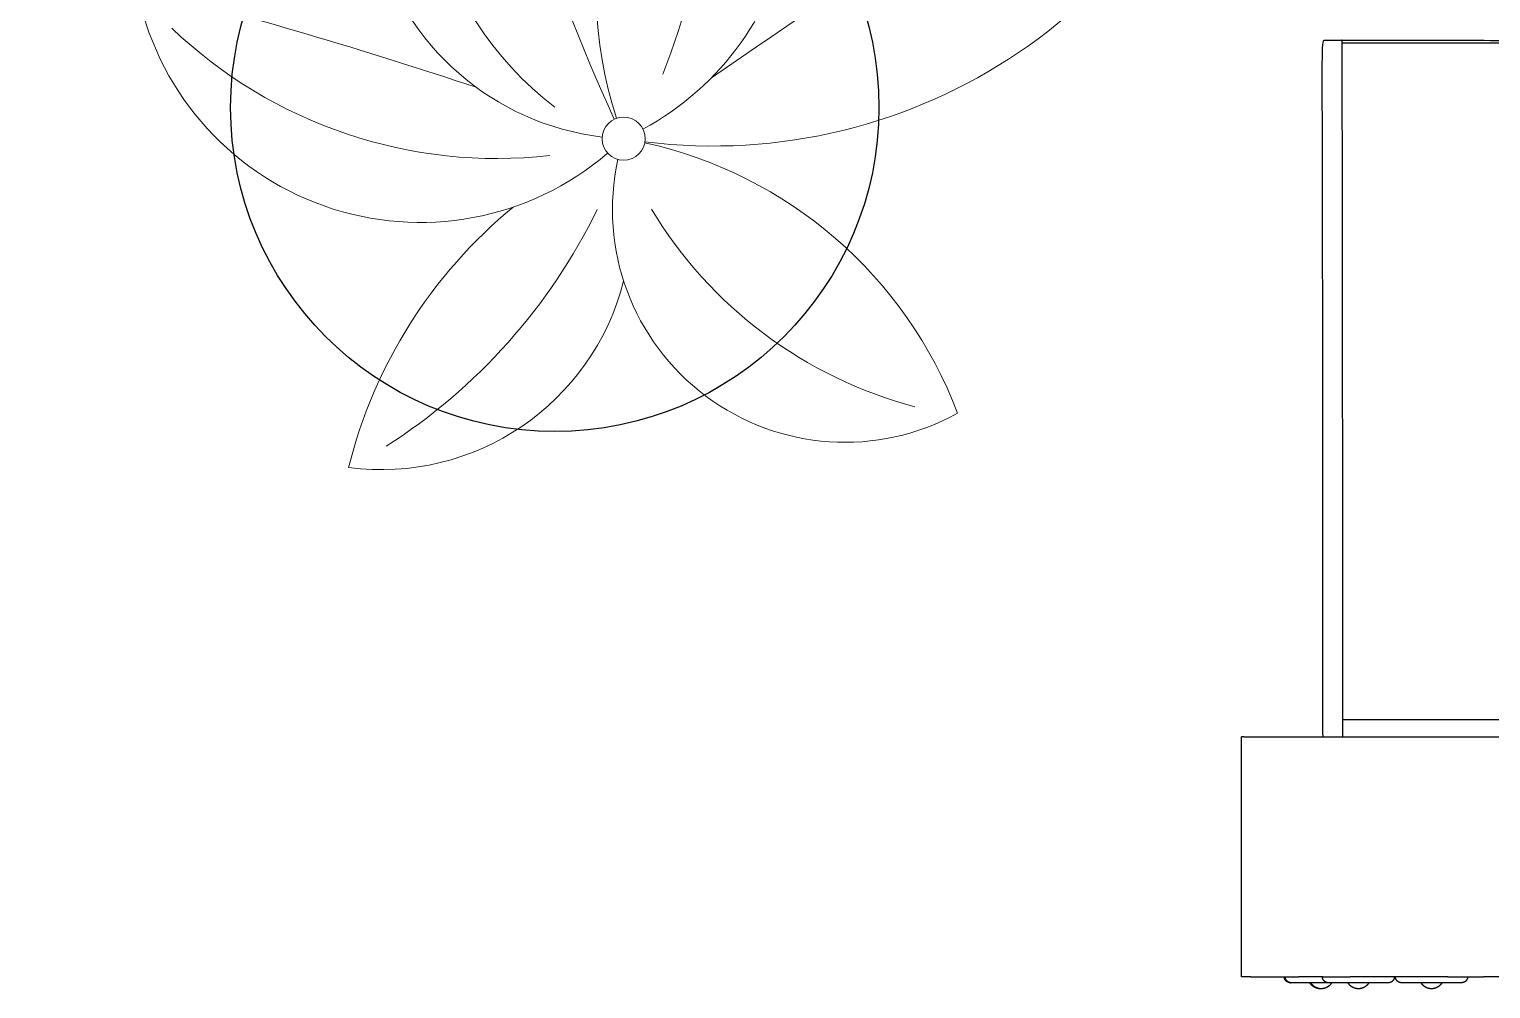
# Model space of a CAD drawing. Header units: millimetres. Extents: x 3429 to 24139, y -631 to 9878.
# Drawn here: x 8242.7 to 8364.4, y 3955.7 to 4035.6 of the extents above; entities that cross this region are included whole.
import ezdxf

# ---------------------------------------------------------------- set-up
doc = ezdxf.new("R2010")
doc.units = ezdxf.units.MM
doc.layers.add('MASA', color=31, linetype='Continuous')
doc.layers.add('multid_gorunus_4', color=15, linetype='Continuous', lineweight=9)
doc.layers.add('YAZI', color=150, linetype='Continuous', lineweight=9)

# ---------------------------------------------------------------- blocks, each defined once
blk = doc.blocks.new('A$C6CDC7A2A')
at = {"layer": 'YAZI', "color": 98}
blk.add_circle((0, 0), 2, dxfattribs=at)
for centre, radius, start, end in [((19.65, 13.15), 23.12, 97.7536, 181.1716), ((-28.84, 35.04), 45.38, 324.6815, 1.2986), ((53.88, -3.12), 54.2, 137.8585, 169.2703), ((-21.5, 0.93), 21.53, 2.84, 134.205), ((-3.99, 40.01), 40.21, 216.0251, 272.8445), ((-32.17, -23.68), 40.5, 46.3167, 90.5274), ((23.15, -13.32), 26.7, 25.8804, 145.7861), ((22.31, -37.18), 43.58, 61.6011, 111.7383), ((5.58, -24.03), 24.67, 321.4888, 98.4297), ((5.18, -50.31), 50.57, 98.1416, 180.4353), ((17.04, -20.73), 26.83, 133.6822, 237.7094), ((-5.1, -30.37), 31.62, 350.5216, 67.6685), ((40.83, 487.81), 489.52, 266.9059, 270.7427), ((-33.03, -23.85), 40.74, 331.294, 33.013), ((-117.24, -101.62), 155.16, 23.6462, 40.1798), ((84.61, -15.42), 86.97, 174.2625, 196.2404), ((-606.14, 496.37), 783.4, 316.00006, 319.96308), ((-45.26, -4.51), 46.18, 269.8349, 324.5672)]:
    blk.add_arc(centre, radius, start, end, dxfattribs=at)
blk = doc.blocks.new('RK-BİTKİLER')
at = {"layer": 'MASA', "linetype": 'Continuous'}
blk.add_circle((2904.44, 4282.46), 27, dxfattribs=at)
at = {"xscale": 0.9000000000000002, "yscale": 0.9000000000000002, "zscale": 0.9000000000000002, "rotation": 164.7140029309595}
blk.add_blockref('A$C6CDC7A2A', (2910.17, 4279.85), dxfattribs=at)

msp = doc.modelspace()

# ---------------------------------------------------------------- linework, layer by layer
at = {"layer": 'multid_gorunus_4', "lineweight": -3}
for points, degree, knots in [([(8350.443, 3976.878), (8350.443, 4005.478), (8350.393, 4034.726), (8351.206, 4034.726), (8352.019, 4034.726), (8352.019, 4034.667), (8352.019, 4034.609), (8352.069, 4005.34), (8352.069, 3976.72)], 2, [10, 10, 10, 11, 11, 12, 12, 13, 13, 14, 14, 14]), ([(8352.019, 4034.505), (8419.841, 4034.505), (8485.28, 4034.226), (8485.33, 4005.717), (8485.33, 3977.857), (8419.891, 3978.135), (8352.069, 3978.135)], 2, [4, 4, 4, 5, 5, 6, 6, 7, 7, 7]), ([(8343.851, 3976.72), (8344.147, 3976.72), (8344.443, 3976.72), (8344.93, 3976.72), (8345.417, 3976.72), (8346.088, 3976.72), (8346.759, 3976.72), (8347.601, 3976.72), (8348.443, 3976.72)], 2, [-7, -7, -7, -6, -6, -5, -5, -4, -4, -3, -3, -3]), ([(8350.443, 3976.72), (8351.583, 3976.72), (8352.723, 3976.72), (8353.983, 3976.72), (8355.244, 3976.72), (8356.604, 3976.72), (8357.964, 3976.72), (8359.4, 3976.72), (8360.835, 3976.72), (8362.323, 3976.72), (8363.81, 3976.72), (8365.323, 3976.72), (8366.836, 3976.72)], 2, [-2, -2, -2, -1, -1, 0, 0, 1, 1, 2, 2, 3, 3, 4, 4, 4]), ([(8350.366, 3956.224), (8350.209, 3956.224), (8349.894, 3956.224), (8349.258, 3956.224), (8348.532, 3956.224), (8347.954, 3956.224), (8347.814, 3956.224), (8347.806, 3956.224)], 3, [0, 0, 0, 0, 0.4711981, 0.9423962, 1.9634923, 2.9845884, 3.9269846, 3.9269846, 3.9269846, 3.9269846]), ([(8350.895, 3956.224), (8350.874, 3956.224), (8350.701, 3956.224), (8350.523, 3956.224), (8350.366, 3956.224)], 3, [15.17266514, 15.17266514, 15.17266514, 15.17266514, 15.23674037, 15.70793846, 15.70793846, 15.70793846, 15.70793846]), ([(8354.196, 3956.224), (8354.047, 3956.224), (8353.74, 3956.224), (8353.083, 3956.224), (8352.256, 3956.224), (8351.456, 3956.224), (8350.992, 3956.224), (8350.896, 3956.224), (8350.896, 3956.224)], 3, [0, 0, 0, 0, 0.4711981, 0.9423962, 1.9634923, 2.9845884, 3.9269846, 4.7426246, 4.7426246, 4.7426246, 4.7426246]), ([(8355.892, 3956.224), (8355.875, 3956.224), (8355.7, 3956.224), (8355.173, 3956.224), (8354.633, 3956.224), (8354.345, 3956.224), (8354.196, 3956.224)], 3, [12.72335, 12.72335, 12.72335, 12.72335, 13.7444462, 14.7655423, 15.2367404, 15.7079385, 15.7079385, 15.7079385, 15.7079385]), ([(8360.957, 3956.224), (8360.83, 3956.224), (8360.558, 3956.224), (8359.939, 3956.224), (8359.085, 3956.224), (8358.135, 3956.224), (8357.417, 3956.224), (8357.054, 3956.224), (8356.989, 3956.224), (8356.989, 3956.224)], 3, [0, 0, 0, 0, 0.4711981, 0.9423962, 1.9634923, 2.9845884, 3.9269846, 4.8693808, 5.4972356, 5.4972356, 5.4972356, 5.4972356]), ([(8361.988, 3956.224), (8361.988, 3956.224), (8361.952, 3956.224), (8361.724, 3956.224), (8361.321, 3956.224), (8361.084, 3956.224), (8360.957, 3956.224)], 3, [13.3512031, 13.3512031, 13.3512031, 13.3512031, 13.7444462, 14.7655423, 15.2367404, 15.7079385, 15.7079385, 15.7079385, 15.7079385])]:
    msp.add_open_spline(points, degree=degree, knots=knots, dxfattribs=at)
for points, degree in [([(8352.019, 4034.726), (8419.841, 4034.726), (8485.28, 4034.447)], 2), ([(8343.851, 3976.72), (8343.752, 3976.72), (8343.653, 3976.72)], 2), ([(8343.653, 3956.724), (8343.653, 3965.367), (8343.653, 3976.72)], 2), ([(8348.443, 3976.72), (8349.443, 3976.72), (8350.443, 3976.72)], 2), ([(8350.443, 3976.878), (8350.443, 3976.799), (8350.443, 3976.72)], 2), ([(8343.851, 3956.724), (8343.752, 3956.724), (8343.653, 3956.724)], 2), ([(8344.443, 3956.724), (8344.147, 3956.724), (8343.851, 3956.724)], 2), ([(8344.443, 3956.724), (8344.93, 3956.724), (8345.417, 3956.724)], 2), ([(8345.417, 3956.724), (8345.453, 3956.724), (8345.488, 3956.724)], 2), ([(8345.488, 3956.724), (8346.123, 3956.724), (8346.759, 3956.724)], 2), ([(8346.759, 3956.724), (8347.601, 3956.724), (8348.443, 3956.724)], 2), ([(8347.806, 3956.224), (8347.753, 3956.224), (8347.725, 3956.224), (8347.725, 3956.224)], 3), ([(8350.396, 3956.724), (8349.42, 3956.724), (8348.443, 3956.724)], 2), ([(8350.443, 3956.724), (8350.419, 3956.724), (8350.396, 3956.724)], 2), ([(8350.443, 3956.724), (8350.689, 3956.724), (8350.935, 3956.724)], 2), ([(8350.935, 3956.724), (8351.829, 3956.724), (8352.723, 3956.724)], 2), ([(8354.396, 3956.724), (8353.559, 3956.724), (8352.723, 3956.724)], 2), ([(8355.244, 3956.724), (8354.82, 3956.724), (8354.396, 3956.724)], 2), ([(8354.396, 3956.724), (8354.396, 3956.724), (8354.396, 3956.724), (8354.396, 3956.724)], 3), ([(8356.396, 3956.724), (8355.82, 3956.724), (8355.244, 3956.724)], 2), ([(8355.896, 3956.224), (8355.896, 3956.224), (8355.895, 3956.224), (8355.892, 3956.224)], 3), ([(8357.964, 3956.724), (8357.18, 3956.724), (8356.396, 3956.724)], 2), ([(8360.835, 3956.724), (8359.4, 3956.724), (8357.964, 3956.724)], 2), ([(8360.835, 3956.724), (8362.323, 3956.724), (8363.81, 3956.724)], 2), ([(8366.836, 3956.724), (8365.323, 3956.724), (8363.81, 3956.724)], 2)]:
    msp.add_open_spline(points, degree=degree, dxfattribs=at)
for points, weights, knots in [([(8347.725, 3956.224), (8347.725, 3956.224), (8347.665, 3956.227), (8347.655, 3956.228), (8347.644, 3956.23), (8347.602, 3956.238), (8347.571, 3956.247), (8347.478, 3956.284), (8347.42, 3956.322), (8347.372, 3956.37), (8347.274, 3956.468), (8347.225, 3956.593), (8347.225, 3956.724)], [1, 1, 1, 1, 1, 1, 1, 1, 1, 1, 1, 1.05719095842, 1.17157287525], [0, 0, 0, 0, 0.00000067, 0.00000067, 0.03684159, 0.03684159, 0.15166282, 0.15166282, 0.39424251, 0.39424251, 0.39424251, 0.7971145, 0.7971145, 0.7971145, 0.7971145]), ([(8347.805, 3956.224), (8347.805, 3956.224), (8347.798, 3956.224), (8347.795, 3956.224), (8347.793, 3956.224), (8347.785, 3956.224), (8347.781, 3956.224), (8347.765, 3956.225), (8347.755, 3956.226), (8347.735, 3956.228), (8347.725, 3956.23), (8347.683, 3956.238), (8347.651, 3956.247), (8347.558, 3956.284), (8347.5, 3956.322), (8347.452, 3956.37), (8347.354, 3956.468), (8347.305, 3956.593), (8347.305, 3956.724)], [1, 1, 1, 1, 1, 1, 1, 1, 1, 1, 1, 1, 1, 1, 1, 1, 1, 1.05719095842, 1.17157287525], [0, 0, 0, 0, 0.0000023, 0.0000023, 0.00760836, 0.00760836, 0.02282165, 0.02282165, 0.05395477, 0.05395477, 0.08575761, 0.08575761, 0.18487679, 0.18487679, 0.39428334, 0.39428334, 0.39428334, 0.79715508, 0.79715508, 0.79715508, 0.79715508]), ([(8350.225, 3955.724), (8350.215, 3955.724), (8350.205, 3955.724), (8350.196, 3955.724), (8350.081, 3955.727), (8349.967, 3955.75), (8349.857, 3955.794), (8349.731, 3955.844), (8349.616, 3955.919), (8349.518, 3956.016), (8349.456, 3956.078), (8349.403, 3956.148), (8349.359, 3956.224)], [0.928872211195, 0.928872211195, 0.928872211195, 0.928872211195, 0.888557552443, 0.857883355567, 0.836849620566, 0.813903727838, 0.802430781474, 0.802430781474, 0.802430781474, 0.807066793249, 0.816338816799], [-0.0296404, -0.0296404, -0.0296404, -0.0296404, 0, 0, 0, 0.3490659, 0.3490659, 0.3490659, 0.76035, 0.76035, 0.76035, 1.0217928, 1.0217928, 1.0217928, 1.0217928]), ([(8350.305, 3955.724), (8350.295, 3955.724), (8350.286, 3955.724), (8350.276, 3955.724), (8350.161, 3955.727), (8350.047, 3955.75), (8349.937, 3955.794), (8349.811, 3955.844), (8349.696, 3955.919), (8349.598, 3956.016), (8349.536, 3956.078), (8349.483, 3956.148), (8349.439, 3956.224)], [0.921920505831, 0.921920505831, 0.921920505831, 0.921920505831, 0.881907563102, 0.851462932765, 0.83058661482, 0.807812449788, 0.796425367273, 0.796425367273, 0.796425367273, 0.801026683007, 0.810229314477], [-0.0296404, -0.0296404, -0.0296404, -0.0296404, 0, 0, 0, 0.3490659, 0.3490659, 0.3490659, 0.76035, 0.76035, 0.76035, 1.0217928, 1.0217928, 1.0217928, 1.0217928]), ([(8351.172, 3956.224), (8351.128, 3956.148), (8351.075, 3956.079), (8351.012, 3956.016), (8350.915, 3955.919), (8350.8, 3955.844), (8350.673, 3955.794), (8350.563, 3955.75), (8350.449, 3955.727), (8350.335, 3955.724), (8350.325, 3955.724), (8350.315, 3955.724), (8350.305, 3955.724)], [0.810263944757, 0.801038226414, 0.796425367242, 0.796425367242, 0.796425367242, 0.807812449757, 0.830586614788, 0.851462932732, 0.881907563068, 0.921920505795, 0.921920505795, 0.921920505795, 0.921920505795], [2.0795375, 2.0795375, 2.0795375, 2.0795375, 2.341308, 2.341308, 2.341308, 2.7525922, 2.7525922, 2.7525922, 3.101658, 3.101658, 3.101658, 3.1312985, 3.1312985, 3.1312985, 3.1312985]), ([(8350.896, 3956.224), (8350.895, 3956.224), (8350.836, 3956.227), (8350.825, 3956.228), (8350.815, 3956.23), (8350.773, 3956.238), (8350.742, 3956.247), (8350.648, 3956.284), (8350.59, 3956.322), (8350.542, 3956.37), (8350.445, 3956.467), (8350.396, 3956.593), (8350.396, 3956.723)], [1, 1, 1, 1, 1, 1, 1, 1, 1, 1, 1, 1.05705883041, 1.17117649122], [0, 0, 0, 0, 0.00080572, 0.00080572, 0.03758326, 0.03758326, 0.15220699, 0.15220699, 0.39436977, 0.39436977, 0.39436977, 0.79677562, 0.79677562, 0.79677562, 0.79677562]), ([(8353.396, 3955.724), (8353.386, 3955.724), (8353.376, 3955.724), (8353.366, 3955.724), (8353.252, 3955.727), (8353.138, 3955.75), (8353.028, 3955.794), (8352.901, 3955.844), (8352.786, 3955.919), (8352.689, 3956.016), (8352.627, 3956.078), (8352.573, 3956.148), (8352.53, 3956.224)], [0.861418497651, 0.861418497651, 0.861418497651, 0.861418497651, 0.824031446604, 0.79558477733, 0.776078489828, 0.754798903462, 0.744159110279, 0.744159110279, 0.744159110279, 0.748458459802, 0.757057158849], [-0.0296404, -0.0296404, -0.0296404, -0.0296404, 0, 0, 0, 0.3490659, 0.3490659, 0.3490659, 0.76035, 0.76035, 0.76035, 1.0217928, 1.0217928, 1.0217928, 1.0217928]), ([(8354.262, 3956.224), (8354.218, 3956.148), (8354.165, 3956.079), (8354.103, 3956.016), (8354.005, 3955.919), (8353.89, 3955.844), (8353.764, 3955.794), (8353.654, 3955.75), (8353.54, 3955.727), (8353.425, 3955.724), (8353.415, 3955.724), (8353.406, 3955.724), (8353.396, 3955.724)], [0.757112676182, 0.748476965569, 0.744159110262, 0.744159110262, 0.744159110262, 0.754798903445, 0.77607848981, 0.795584777312, 0.824031446586, 0.861418497631, 0.861418497631, 0.861418497631, 0.861418497631], [2.0793032, 2.0793032, 2.0793032, 2.0793032, 2.341308, 2.341308, 2.341308, 2.7525922, 2.7525922, 2.7525922, 3.101658, 3.101658, 3.101658, 3.1312985, 3.1312985, 3.1312985, 3.1312985]), ([(8356.396, 3956.724), (8356.396, 3956.593), (8356.347, 3956.468), (8356.249, 3956.37), (8356.201, 3956.322), (8356.143, 3956.284), (8356.05, 3956.247), (8356.019, 3956.238), (8355.976, 3956.23), (8355.966, 3956.228), (8355.941, 3956.226), (8355.911, 3956.224), (8355.896, 3956.224)], [1.17157287525, 1.05719095842, 1, 1, 1, 1, 1, 1, 1, 1, 1, 1, 1], [0.79715497, 0.79715497, 0.79715497, 0.79715497, 1.20002652, 1.20002652, 1.20002652, 1.41363853, 1.41363853, 1.51474824, 1.51474824, 1.54718975, 1.54718975, 1.59425587, 1.59425587, 1.59425587, 1.59425587]), ([(8356.989, 3956.224), (8356.989, 3956.224), (8356.974, 3956.224), (8356.969, 3956.224), (8356.964, 3956.224), (8356.949, 3956.225), (8356.939, 3956.226), (8356.918, 3956.228), (8356.908, 3956.23), (8356.866, 3956.238), (8356.835, 3956.247), (8356.741, 3956.284), (8356.684, 3956.322), (8356.635, 3956.37), (8356.538, 3956.468), (8356.489, 3956.593), (8356.489, 3956.724)], [1, 1, 1, 1, 1, 1, 1, 1, 1, 1, 1, 1, 1, 1, 1, 1.05719095842, 1.17157287525], [0, 0, 0, 0, 0.00000997, 0.00000997, 0.01552114, 0.01552114, 0.0472639, 0.0472639, 0.07968952, 0.07968952, 0.18075014, 0.18075014, 0.39426188, 0.39426188, 0.39426188, 0.7971277, 0.7971277, 0.7971277, 0.7971277]), ([(8359.489, 3955.724), (8359.479, 3955.724), (8359.469, 3955.724), (8359.459, 3955.724), (8359.345, 3955.727), (8359.231, 3955.75), (8359.12, 3955.794), (8358.994, 3955.844), (8358.879, 3955.919), (8358.781, 3956.016), (8358.719, 3956.078), (8358.666, 3956.148), (8358.623, 3956.224)], [0.84338010054, 0.84338010054, 0.84338010054, 0.84338010054, 0.806775947093, 0.778924960774, 0.759827141584, 0.738993157014, 0.728576164728, 0.728576164728, 0.728576164728, 0.732785484407, 0.741204123763], [-0.0296404, -0.0296404, -0.0296404, -0.0296404, 0, 0, 0, 0.3490659, 0.3490659, 0.3490659, 0.76035, 0.76035, 0.76035, 1.0217928, 1.0217928, 1.0217928, 1.0217928]), ([(8360.355, 3956.224), (8360.311, 3956.148), (8360.258, 3956.078), (8360.196, 3956.016), (8360.098, 3955.919), (8359.983, 3955.844), (8359.857, 3955.794), (8359.747, 3955.75), (8359.632, 3955.727), (8359.518, 3955.724), (8359.508, 3955.724), (8359.498, 3955.724), (8359.489, 3955.724)], [0.741213006983, 0.73278844548, 0.728576164729, 0.728576164729, 0.728576164729, 0.738993157014, 0.759827141585, 0.778924960774, 0.806775947093, 0.84338010054, 0.84338010054, 0.84338010054, 0.84338010054], [2.0797733, 2.0797733, 2.0797733, 2.0797733, 2.341308, 2.341308, 2.341308, 2.7525922, 2.7525922, 2.7525922, 3.101658, 3.101658, 3.101658, 3.1312985, 3.1312985, 3.1312985, 3.1312985]), ([(8362.488, 3956.724), (8362.488, 3956.593), (8362.44, 3956.468), (8362.342, 3956.37), (8362.294, 3956.322), (8362.236, 3956.284), (8362.142, 3956.247), (8362.111, 3956.238), (8362.069, 3956.23), (8362.059, 3956.228), (8362.044, 3956.227), (8361.993, 3956.224), (8361.988, 3956.224)], [1.17157287525, 1.05719095842, 1, 1, 1, 1, 1, 1, 1, 1, 1, 1, 1], [0.79820738, 0.79820738, 0.79820738, 0.79820738, 1.20107291, 1.20107291, 1.20107291, 1.43353839, 1.43353839, 1.54357021, 1.54357021, 1.57887426, 1.57887426, 1.59542784, 1.59542784, 1.59542784, 1.59542784]), ([(8350.266, 3955.724), (8350.262, 3955.724), (8350.258, 3955.724), (8350.255, 3955.724), (8350.245, 3955.724), (8350.235, 3955.724), (8350.225, 3955.724)], [0.924966158165, 0.926257961907, 0.927559979579, 0.928872211181, 0.928872211181, 0.928872211181, 0.928872211181], [3.090296045, 3.090296045, 3.090296045, 3.090296045, 3.101658047, 3.101658047, 3.101658047, 3.131298458, 3.131298458, 3.131298458, 3.131298458])]:
    msp.add_rational_spline(points, weights, degree=3, knots=knots, dxfattribs=at)

# ---------------------------------------------------------------- block references
msp.add_blockref('RK-BİTKİLER', (5382.028, -253.321))

doc.saveas('drawing.dxf')
